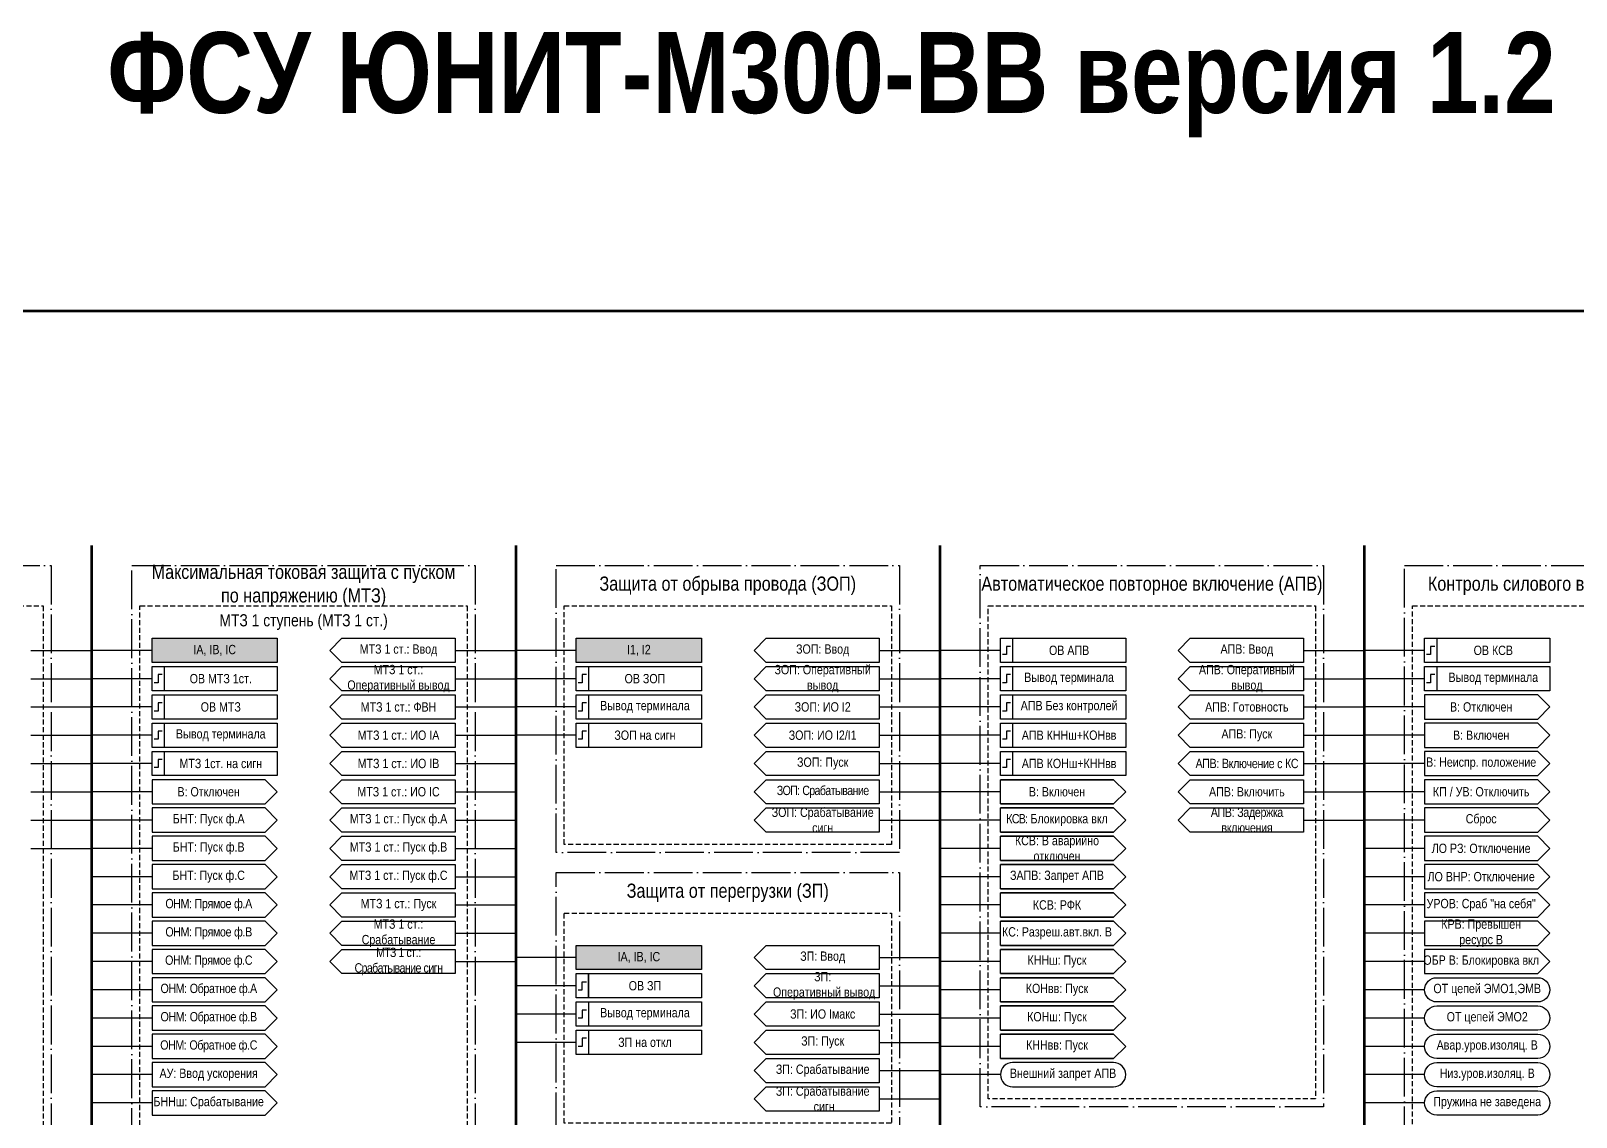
# Model space of a CAD drawing. Header units: millimetres. Extents: x -32357 to 1150, y -489 to 2440.
# Drawn here: x 300 to 682.5, y 838.5 to 1107.3 of the extents above; entities that cross this region are included whole.
import ezdxf

# ---------------------------------------------------------------- set-up
doc = ezdxf.new("R2010")
doc.units = ezdxf.units.MM
doc.linetypes.add('ACAD_ISO04W100', pattern=[30, 24, -3, 0, -3])
doc.linetypes.add('штриховая2', pattern=[0.375, 0.25, -0.125])
doc.layers.add('TEXT', color=7, linetype='Continuous', lineweight=25)
doc.styles.add('2.5_Gost_RD', font='ARIALN.TTF', dxfattribs={"height": 2.5})
doc.styles.add('3.5_Gost_RD', font='ARIALN.TTF', dxfattribs={"height": 3.5})

msp = doc.modelspace()

# ---------------------------------------------------------------- hatches: boundary and pattern name
at = {"ltscale": 100, "true_color": 0xf7941d}
h = msp.add_hatch(color=30, dxfattribs=at)
h.dxf.hatch_style = 1
h.paths.add_polyline_path([(330, 957), (361, 957), (361, 951), (330, 951)])
h = msp.add_hatch(color=30, dxfattribs=at)
h.dxf.hatch_style = 1
h.paths.add_polyline_path([(435, 957), (466, 957), (466, 951), (435, 951)])
h = msp.add_hatch(color=30, dxfattribs=at)
h.dxf.hatch_style = 1
h.paths.add_polyline_path([(435, 881), (466, 881), (466, 875), (435, 875)])

# ---------------------------------------------------------------- linework, layer by layer
at = {"lineweight": 100, "ltscale": 100}
for p, q in [((315, 980), (315, 30)), ((420, 980), (420, 30)), ((525, 980), (525, 30)), ((630, 980), (630, 30))]:
    msp.add_line(p, q, dxfattribs=at)
at = {"ltscale": 100}
for p, q in [((300, 954), (315, 954)), ((330, 954), (315, 954)), ((405, 954), (420, 954)), ((435, 954), (420, 954)), ((510, 954), (525, 954)), ((540, 954), (525, 954)), ((615, 954), (630, 954)), ((645, 954), (630, 954)), ((300, 947), (315, 947)), ((330, 947), (315, 947)), ((405, 947), (420, 947)), ((435, 947), (420, 947)), ((510, 947), (525, 947)), ((540, 947), (525, 947)), ((615, 947), (630, 947)), ((645, 947), (630, 947)), ((300, 940), (315, 940)), ((330, 940), (315, 940)), ((405, 940), (420, 940)), ((435, 940), (420, 940)), ((510, 940), (525, 940)), ((540, 940), (525, 940)), ((615, 940), (630, 940)), ((645, 940), (630, 940)), ((300, 933), (315, 933)), ((330, 933), (315, 933)), ((405, 933), (420, 933)), ((435, 933), (420, 933)), ((510, 933), (525, 933)), ((540, 933), (525, 933)), ((615, 933), (630, 933)), ((645, 933), (630, 933)), ((300, 926), (315, 926)), ((330, 926), (315, 926)), ((405, 926), (420, 926)), ((510, 926), (525, 926)), ((540, 926), (525, 926)), ((615, 926), (630, 926)), ((645, 926), (630, 926)), ((300, 919), (315, 919)), ((330, 919), (315, 919)), ((405, 919), (420, 919)), ((510, 919), (525, 919)), ((540, 919), (525, 919)), ((615, 919), (630, 919)), ((645, 919), (630, 919)), ((300, 912), (315, 912)), ((330, 912), (315, 912)), ((405, 912), (420, 912)), ((510, 912), (525, 912)), ((540, 912), (525, 912)), ((615, 912), (630, 912)), ((645, 912), (630, 912)), ((300, 905), (315, 905)), ((330, 905), (315, 905)), ((405, 905), (420, 905)), ((540, 905), (525, 905)), ((645, 905), (630, 905)), ((330, 898), (315, 898)), ((405, 898), (420, 898)), ((540, 898), (525, 898)), ((645, 898), (630, 898)), ((330, 891), (315, 891)), ((405, 891), (420, 891)), ((540, 891), (525, 891)), ((645, 891), (630, 891)), ((330, 884), (315, 884)), ((405, 884), (420, 884)), ((540, 884), (525, 884)), ((645, 884), (630, 884)), ((330, 877), (315, 877)), ((405, 877), (420, 877)), ((435, 878), (420, 878)), ((510, 878), (525, 878)), ((540, 877), (525, 877)), ((645, 877), (630, 877)), ((330, 870), (315, 870)), ((435, 871), (420, 871)), ((510, 871), (525, 871)), ((540, 870), (525, 870)), ((645, 870), (630, 870)), ((330, 863), (315, 863)), ((435, 864), (420, 864)), ((510, 864), (525, 864)), ((540, 863), (525, 863)), ((645, 863), (630, 863)), ((435, 857), (420, 857)), ((510, 857), (525, 857)), ((330, 856), (315, 856)), ((540, 856), (525, 856)), ((645, 856), (630, 856)), ((510, 850), (525, 850)), ((330, 849), (315, 849)), ((540, 849), (525, 849)), ((645, 849), (630, 849)), ((330, 842), (315, 842)), ((510, 843), (525, 843)), ((645, 842), (630, 842))]:
    msp.add_line(p, q, dxfattribs=at)
at = {"color": 3, "lineweight": 60, "ltscale": 100}
msp.add_lwpolyline([(0, 1038), (1150, 1038), (1150, 0), (0, 0)], close=True, dxfattribs=at)
at = {"color": 251, "linetype": 'ACAD_ISO04W100', "lineweight": 30, "ltscale": 0.4, "true_color": 0x58595b}
for points in [[(220, 975), (305, 975), (305, 353), (220, 353)], [(325, 975), (410, 975), (410, 214), (325, 214)], [(430, 975), (515, 975), (515, 904), (430, 904)], [(535, 975), (620, 975), (620, 841), (535, 841)], [(640, 975), (725, 975), (725, 771), (640, 771)], [(430, 899), (515, 899), (515, 835), (430, 835)]]:
    msp.add_lwpolyline(points, close=True, dxfattribs=at)
at = {"linetype": 'штриховая2', "ltscale": 5}
for points in [[(222, 965), (303, 965), (303, 836), (222, 836)], [(327, 965), (408, 965), (408, 829), (327, 829)], [(432, 965), (513, 965), (513, 906), (432, 906)], [(537, 965), (618, 965), (618, 843), (537, 843)], [(642, 965), (723, 965), (723, 773), (642, 773)], [(432, 889), (513, 889), (513, 837), (432, 837)]]:
    msp.add_lwpolyline(points, close=True, dxfattribs=at)
at = {"ltscale": 100}
for points in [[(330, 957), (361, 957), (361, 951), (330, 951)], [(405, 957), (405, 951), (377, 951), (374, 954), (377, 957)], [(435, 957), (466, 957), (466, 951), (435, 951)], [(510, 957), (510, 951), (482, 951), (479, 954), (482, 957)], [(540, 957), (543, 957), (543, 951), (540, 951)], [(540, 957), (571, 957), (571, 951), (540, 951)], [(615, 957), (615, 951), (587, 951), (584, 954), (587, 957)], [(645, 957), (676, 957), (676, 951), (645, 951)], [(645, 957), (648, 957), (648, 951), (645, 951)], [(330, 950), (333, 950), (333, 944), (330, 944)], [(330, 950), (361, 950), (361, 944), (330, 944)], [(405, 950), (405, 944), (377, 944), (374, 947), (377, 950)], [(435, 950), (438, 950), (438, 944), (435, 944)], [(435, 950), (466, 950), (466, 944), (435, 944)], [(510, 950), (510, 944), (482, 944), (479, 947), (482, 950)], [(540, 950), (543, 950), (543, 944), (540, 944)], [(540, 950), (571, 950), (571, 944), (540, 944)], [(615, 950), (615, 944), (587, 944), (584, 947), (587, 950)], [(645, 950), (648, 950), (648, 944), (645, 944)], [(645, 950), (676, 950), (676, 944), (645, 944)], [(330, 943), (333, 943), (333, 937), (330, 937)], [(330, 943), (361, 943), (361, 937), (330, 937)], [(435, 943), (466, 943), (466, 937), (435, 937)], [(435, 943), (438, 943), (438, 937), (435, 937)], [(540, 943), (543, 943), (543, 937), (540, 937)], [(540, 943), (571, 943), (571, 937), (540, 937)], [(587, 943), (615, 943), (615, 937), (587, 937), (584, 940)], [(330, 936), (333, 936), (333, 930), (330, 930)], [(330, 936), (361, 936), (361, 930), (330, 930)], [(405, 936), (405, 930), (377, 930), (374, 933), (377, 936)], [(435, 936), (438, 936), (438, 930), (435, 930)], [(435, 936), (466, 936), (466, 930), (435, 930)], [(540, 936), (543, 936), (543, 930), (540, 930)], [(540, 936), (571, 936), (571, 930), (540, 930)], [(587, 936), (615, 936), (615, 930), (587, 930), (584, 933)], [(330, 929), (333, 929), (333, 923), (330, 923)], [(330, 929), (361, 929), (361, 923), (330, 923)], [(405, 929), (405, 923), (377, 923), (374, 926), (377, 929)], [(540, 929), (543, 929), (543, 923), (540, 923)], [(540, 929), (571, 929), (571, 923), (540, 923)], [(587, 929), (615, 929), (615, 923), (587, 923), (584, 926)], [(405, 922), (405, 916), (377, 916), (374, 919), (377, 922)], [(587, 922), (615, 922), (615, 916), (587, 916), (584, 919)], [(405, 915), (405, 909), (377, 909), (374, 912), (377, 915)], [(587, 915), (615, 915), (615, 909), (587, 909), (584, 912)], [(405, 908), (405, 902), (377, 902), (374, 905), (377, 908)], [(405, 901), (405, 895), (377, 895), (374, 898), (377, 901)], [(645, 901), (645, 895), (673, 895), (676, 898), (673, 901)], [(405, 894), (405, 888), (377, 888), (374, 891), (377, 894)], [(645, 894), (645, 888), (673, 888), (676, 891), (673, 894)], [(405, 887), (405, 881), (377, 881), (374, 884), (377, 887)], [(405, 880), (405, 874), (377, 874), (374, 877), (377, 880)], [(435, 881), (466, 881), (466, 875), (435, 875)], [(482, 881), (510, 881), (510, 875), (482, 875), (479, 878)], [(645, 880), (645, 874), (673, 874), (676, 877), (673, 880)], [(435, 874), (438, 874), (438, 868), (435, 868)], [(438, 874), (466, 874), (466, 868), (438, 868)], [(482, 874), (510, 874), (510, 868), (482, 868), (479, 871)], [(435, 867), (466, 867), (466, 861), (435, 861)], [(435, 867), (438, 867), (438, 861), (435, 861)], [(482, 867), (510, 867), (510, 861), (482, 861), (479, 864)], [(435, 860), (438, 860), (438, 854), (435, 854)], [(435, 860), (466, 860), (466, 854), (435, 854)], [(482, 860), (510, 860), (510, 854), (482, 854), (479, 857)], [(482, 853), (510, 853), (510, 847), (482, 847), (479, 850)], [(482, 846), (510, 846), (510, 840), (482, 840), (479, 843)]]:
    msp.add_lwpolyline(points, close=True, dxfattribs=at)
at = {"lineweight": 30, "ltscale": 100}
for points in [[(542.5, 955), (541.5, 955), (541.5, 953), (540.5, 953)], [(647.5, 955), (646.5, 955), (646.5, 953), (645.5, 953)], [(332.5, 948), (331.5, 948), (331.5, 946), (330.5, 946)], [(437.5, 948), (436.5, 948), (436.5, 946), (435.5, 946)], [(542.5, 948), (541.5, 948), (541.5, 946), (540.5, 946)], [(647.5, 948), (646.5, 948), (646.5, 946), (645.5, 946)], [(332.5, 941), (331.5, 941), (331.5, 939), (330.5, 939)], [(437.5, 941), (436.5, 941), (436.5, 939), (435.5, 939)], [(542.5, 941), (541.5, 941), (541.5, 939), (540.5, 939)], [(332.5, 934), (331.5, 934), (331.5, 932), (330.5, 932)], [(437.5, 934), (436.5, 934), (436.5, 932), (435.5, 932)], [(542.5, 934), (541.5, 934), (541.5, 932), (540.5, 932)], [(332.5, 927), (331.5, 927), (331.5, 925), (330.5, 925)], [(542.5, 927), (541.5, 927), (541.5, 925), (540.5, 925)], [(435.5, 870), (436.5, 870), (436.5, 872), (437.5, 872)], [(437.5, 865), (436.5, 865), (436.5, 863), (435.5, 863)], [(437.5, 858), (436.5, 858), (436.5, 856), (435.5, 856)]]:
    msp.add_lwpolyline(points, dxfattribs=at)
at = {"ltscale": 100}
for points in [[(405, 937), (377, 937), (374, 940), (377, 943), (405, 943), (405, 937), (377, 937), (374, 940), (377, 943), (405, 943)], [(479, 940), (482, 943), (510, 943), (510, 937), (482, 937), (479, 940)], [(479, 933), (482, 936), (510, 936), (510, 930), (482, 930), (479, 933)], [(479, 926), (482, 929), (510, 929), (510, 923), (482, 923), (479, 926)], [(361, 919), (358, 922), (330, 922), (330, 916), (358, 916), (361, 919)], [(479, 919), (482, 922), (510, 922), (510, 916), (482, 916), (479, 919)], [(540, 916), (568, 916), (571, 919), (568, 922), (540, 922), (568, 922), (571, 919), (568, 916), (540, 916), (540, 922)], [(361, 912), (358, 915), (330, 915), (330, 909), (358, 909), (361, 912)], [(479, 912), (482, 915), (510, 915), (510, 909), (482, 909), (479, 912)], [(540, 909), (568, 909), (571, 912), (568, 915), (540, 915), (568, 915), (571, 912), (568, 909), (540, 909), (540, 915)], [(361, 905), (358, 908), (330, 908), (330, 902), (358, 902), (361, 905)], [(540, 902), (568, 902), (571, 905), (568, 908), (540, 908), (568, 908), (571, 905), (568, 902), (540, 902), (540, 908)], [(361, 898), (358, 901), (330, 901), (330, 895), (358, 895), (361, 898)], [(540, 895), (568, 895), (571, 898), (568, 901), (540, 901), (568, 901), (571, 898), (568, 895), (540, 895), (540, 901)], [(361, 891), (358, 894), (330, 894), (330, 888), (358, 888), (361, 891)], [(540, 888), (568, 888), (571, 891), (568, 894), (540, 894), (568, 894), (571, 891), (568, 888), (540, 888), (540, 894)], [(361, 884), (358, 887), (330, 887), (330, 881), (358, 881), (361, 884)], [(540, 881), (568, 881), (571, 884), (568, 887), (540, 887), (568, 887), (571, 884), (568, 881), (540, 881), (540, 887)], [(361, 877), (358, 880), (330, 880), (330, 874), (358, 874), (361, 877)], [(540, 874), (568, 874), (571, 877), (568, 880), (540, 880), (568, 880), (571, 877), (568, 874), (540, 874), (540, 880)], [(361, 870), (358, 873), (330, 873), (330, 867), (358, 867), (361, 870)], [(540, 867), (568, 867), (571, 870), (568, 873), (540, 873), (568, 873), (571, 870), (568, 867), (540, 867), (540, 873)], [(361, 863), (358, 866), (330, 866), (330, 860), (358, 860), (361, 863)], [(540, 860), (568, 860), (571, 863), (568, 866), (540, 866), (568, 866), (571, 863), (568, 860), (540, 860), (540, 866)], [(361, 856), (358, 859), (330, 859), (330, 853), (358, 853), (361, 856)], [(540, 853), (568, 853), (571, 856), (568, 859), (540, 859), (568, 859), (571, 856), (568, 853), (540, 853), (540, 859)], [(361, 849), (358, 852), (330, 852), (330, 846), (358, 846), (361, 849)], [(361, 842), (358, 845), (330, 845), (330, 839), (358, 839), (361, 842)]]:
    msp.add_lwpolyline(points, dxfattribs=at)
for points in [[(648, 867, -1), (648, 873), (673, 873, -1), (673, 867)], [(648, 860, -1), (648, 866), (673, 866, -1), (673, 860)], [(648, 853, -1), (648, 859), (673, 859, -1), (673, 853)], [(543, 846), (568, 846, 1), (568, 852), (543, 852, 1)], [(648, 846, -1), (648, 852), (673, 852, -1), (673, 846)], [(648, 839, -1), (648, 845), (673, 845, -1), (673, 839)]]:
    msp.add_lwpolyline(points, format="xyb", close=True, dxfattribs=at)
at = {"layer": 'TEXT', "ltscale": 100}
for points in [[(645, 943), (645, 937), (673, 937), (676, 940), (673, 943)], [(645, 936), (645, 930), (673, 930), (676, 933), (673, 936)], [(645, 929), (645, 923), (673, 923), (676, 926), (673, 929)], [(645, 922), (645, 916), (673, 916), (676, 919), (673, 922)], [(645, 915), (645, 909), (673, 909), (676, 912), (673, 915)], [(645, 908), (645, 902), (673, 902), (676, 905), (673, 908)], [(645, 887), (645, 881), (673, 881), (676, 884), (673, 887)]]:
    msp.add_lwpolyline(points, close=True, dxfattribs=at)

# ---------------------------------------------------------------- texts
at = {"ltscale": 100, "attachment_point": 5, "style": '2.5_Gost_RD'}
for s, insert, char_height, width in [('{\\fArial Narrow|b1|i0|c204|p34;ФСУ ЮНИТ-М300-ВВ версия 1.2 от 04.07.2025}', (574.5, 1094), 20, 1149), ('МТЗ 1 ст.: Ввод', (391, 954), 2.3, 28), ('АПВ: Ввод', (601, 954), 2.3, 28), ('МТЗ 1 ст.: Оперативный вывод', (391, 947), 2.3, 28), ('АПВ: Оперативный вывод', (601, 947), 2.3, 28), ('МТЗ 1 ст.: ФВН', (391, 940), 2.3, 28), ('АПВ: Готовность', (601, 940), 2.3, 28), ('Вывод терминала', (347, 933), 2.3, 28), ('МТЗ 1 ст.: ИО IА', (391, 933), 2.3, 28), ('АПВ: Пуск', (601, 933), 2.3, 28), ('МТЗ 1ст. на сигн', (347, 926), 2.3, 28), ('МТЗ 1 ст.: ИО IВ', (391, 926), 2.3, 28), ('{\\T0.95;АПВ: Включение с КС}', (601, 926), 2.3, 28), ('МТЗ 1 ст.: ИО IС', (391, 919), 2.3, 28), ('АПВ: Включить', (601, 919), 2.3, 28), ('{\\T0.95;АПВ: Задержка включения}', (601, 912), 2.3, 28), ('МТЗ 1 ст.: Пуск ф.А', (391, 912), 2.3, 28), ('МТЗ 1 ст.: Пуск ф.В', (391, 905), 2.3, 28), ('МТЗ 1 ст.: Пуск ф.С', (391, 898), 2.3, 28), ('ЛО ВНР: Отключение', (659, 898), 2.3, 28), ('МТЗ 1 ст.: Пуск', (391, 891), 2.3, 28), ('УРОВ: Сраб "на себя"', (659, 891), 2.3, 28), ('МТЗ 1 ст.: Срабатывание ', (391, 884), 2.3, 28), ('{\\T0.9;МТЗ 1 ст.: Срабатывание сигн}', (391, 877), 2.3, 28), ('ЗП: Ввод', (496, 878), 2.3, 28), ('ЗП:\\P Оперативный вывод', (496, 871), 2.3, 28), ('КОНш: Пуск', (554, 863), 2.3, 28), ('КННвв: Пуск', (554, 856), 2.3, 28), ('Внешний запрет АПВ', (555.5, 849), 2.3, 31), ('ЗП: Срабатывание^J сигн', (496, 843), 2.3, 28)]:
    msp.add_mtext(s, dxfattribs=dict(at, insert=insert, char_height=char_height, width=width))
at = {"color": 30, "ltscale": 100, "attachment_point": 5, "style": '3.5_Gost_RD'}
for s, insert, char_height, width in [('{\\C30;\\c1938679;Максимальная токовая защита с пуском \\Pпо напряжению (МТЗ)}', (367.5, 970), 3.5, 85), ('Защита от обрыва провода (ЗОП)', (472.5, 970), 3.5, 85), ('{\\C30;\\c1938679;Автоматическое повторное включение (АПВ)}', (577.5, 970), 3.5, 85), ('Контроль силового выключателя (КСВ)', (682.5, 970), 3.5, 85), ('{\\C30;\\c1938679;МТЗ 1 ступень (МТЗ 1 ст.)}', (367.5, 961), 3, 81), ('Защита от перегрузки (ЗП)', (472.5, 894), 3.5, 85)]:
    msp.add_mtext(s, dxfattribs=dict(at, insert=insert, char_height=char_height, width=width))
at = {"color": 0, "ltscale": 100, "char_height": 2.3, "width": 28, "attachment_point": 5, "style": '2.5_Gost_RD'}
for s, insert in [('{\\C256;ОВ КСВ}', (662, 954)), ('{\\C256;ЗП: ИО Iмакс}', (496, 864)), ('{\\C256;ЗП на откл}', (452, 857)), ('{\\C256;ЗП: Пуск}', (496, 857)), ('{\\C256;ЗП: Срабатывание}', (496, 850))]:
    msp.add_mtext(s, dxfattribs=dict(at, insert=insert))
at = {"layer": 'TEXT', "ltscale": 100, "char_height": 2.3, "attachment_point": 5, "style": '2.5_Gost_RD'}
for s, insert, width in [('IA, IB, IC', (345.5, 954), 31), ('ЗОП: Ввод', (496, 954), 28), ('ЗОП: Оперативный вывод', (496, 947), 28), ('ОВ МТЗ 1ст.', (347, 947), 28), ('ОВ МТЗ', (347, 940), 28), ('В: Отключен', (659, 940), 28), ('АПВ КННш+КОНвв', (557, 933), 28), ('В: Включен', (659, 933), 28), ('АПВ КОНш+КННвв', (557, 926), 28), ('В: Неиспр. положение', (659, 926), 28), ('В: Отключен', (344, 919), 28), ('КП / УВ: Отключить', (659, 919), 28), ('БНТ: Пуск ф.А', (344, 912), 28), ('Сброс', (659, 912), 28), ('БНТ: Пуск ф.В', (344, 905), 28), ('КСВ: В аварийно отключен', (554, 905), 28), ('ЛО РЗ: Отключение', (659, 905), 28), ('БНТ: Пуск ф.С', (344, 898), 28), ('{\\T0.95;ОНМ: Прямое ф.А}', (344, 891), 28), ('КСВ: РФК', (554, 891), 28), ('КРВ: Превышен ресурс В', (659, 884), 28), ('{\\T0.95;ОНМ: Прямое ф.В}', (344, 884), 28), ('КС: Разреш.авт.вкл. В', (554, 884), 28), ('{\\T0.95;ОНМ: Прямое ф.С}', (344, 877), 28), ('КННш: Пуск', (554, 877), 28), ('ОБР В: Блокировка вкл', (659, 877), 28), ('{\\T0.95;ОНМ: Обратное ф.А}', (344, 870), 28), ('КОНвв: Пуск', (554, 870), 28), ('ОТ цепей ЭМО1,ЭМВ', (660.5, 870), 31), ('{\\T0.95;ОНМ: Обратное ф.В}', (344, 863), 28), ('ОТ цепей ЭМО2', (660.5, 863), 31), ('{\\T0.95;ОНМ: Обратное ф.С}', (344, 856), 28), ('Авар.уров.изоляц. В', (660.5, 856), 31), ('АУ: Ввод ускорения', (344, 849), 28), ('Низ.уров.изоляц. В', (660.5, 849), 31), ('БННш: Срабатывание', (344, 842), 28), ('Пружина не заведена', (660.5, 842), 31)]:
    msp.add_mtext(s, dxfattribs=dict(at, insert=insert, width=width))
at = {"layer": 'TEXT', "color": 0, "ltscale": 100, "char_height": 2.3, "attachment_point": 5, "style": '2.5_Gost_RD'}
for s, insert, width in [('{\\C256;I1, I2}', (450.5, 954), 31), ('{\\C256;ОВ АПВ}', (557, 954), 28), ('{\\C256;ОВ ЗОП}', (452, 947), 28), ('{\\C256;Вывод терминала}', (557, 947), 28), ('{\\C256;Вывод терминала}', (662, 947), 28), ('{\\C256;Вывод терминала}', (452, 940), 28), ('{\\C256;ЗОП: ИО I2}', (496, 940), 28), ('{\\C256;АПВ Без контролей}', (557, 940), 28), ('{\\C256;ЗОП на сигн}', (452, 933), 28), ('{\\C256;ЗОП: ИО I2/I1}', (496, 933), 28), ('{\\C256;ЗОП: Пуск}', (496, 926), 28), ('{\\T0.9;\\C256;ЗОП: Срабатывание}', (496, 919), 28), ('{\\C256;В: Включен}', (554, 919), 28), ('{\\C256;ЗОП: Срабатывание сигн}', (496, 912), 28), ('{\\T0.9;\\C256;КСВ: \\T1;Блокировка вкл}', (554, 912), 28), ('{\\C256;ЗАПВ: Запрет АПВ}', (554, 898), 28), ('{\\C256;IA, IB, IC}', (450.5, 878), 31), ('{\\C256;Вывод терминала}', (452, 864), 28)]:
    msp.add_mtext(s, dxfattribs=dict(at, insert=insert, width=width))
at = {"layer": 'TEXT', "color": 156, "ltscale": 100, "true_color": 0x1e4973, "insert": (452, 871), "char_height": 2.3, "width": 28, "attachment_point": 5, "style": '2.5_Gost_RD'}
msp.add_mtext('{\\C256;ОВ ЗП}', dxfattribs=at)

doc.saveas('drawing.dxf')
